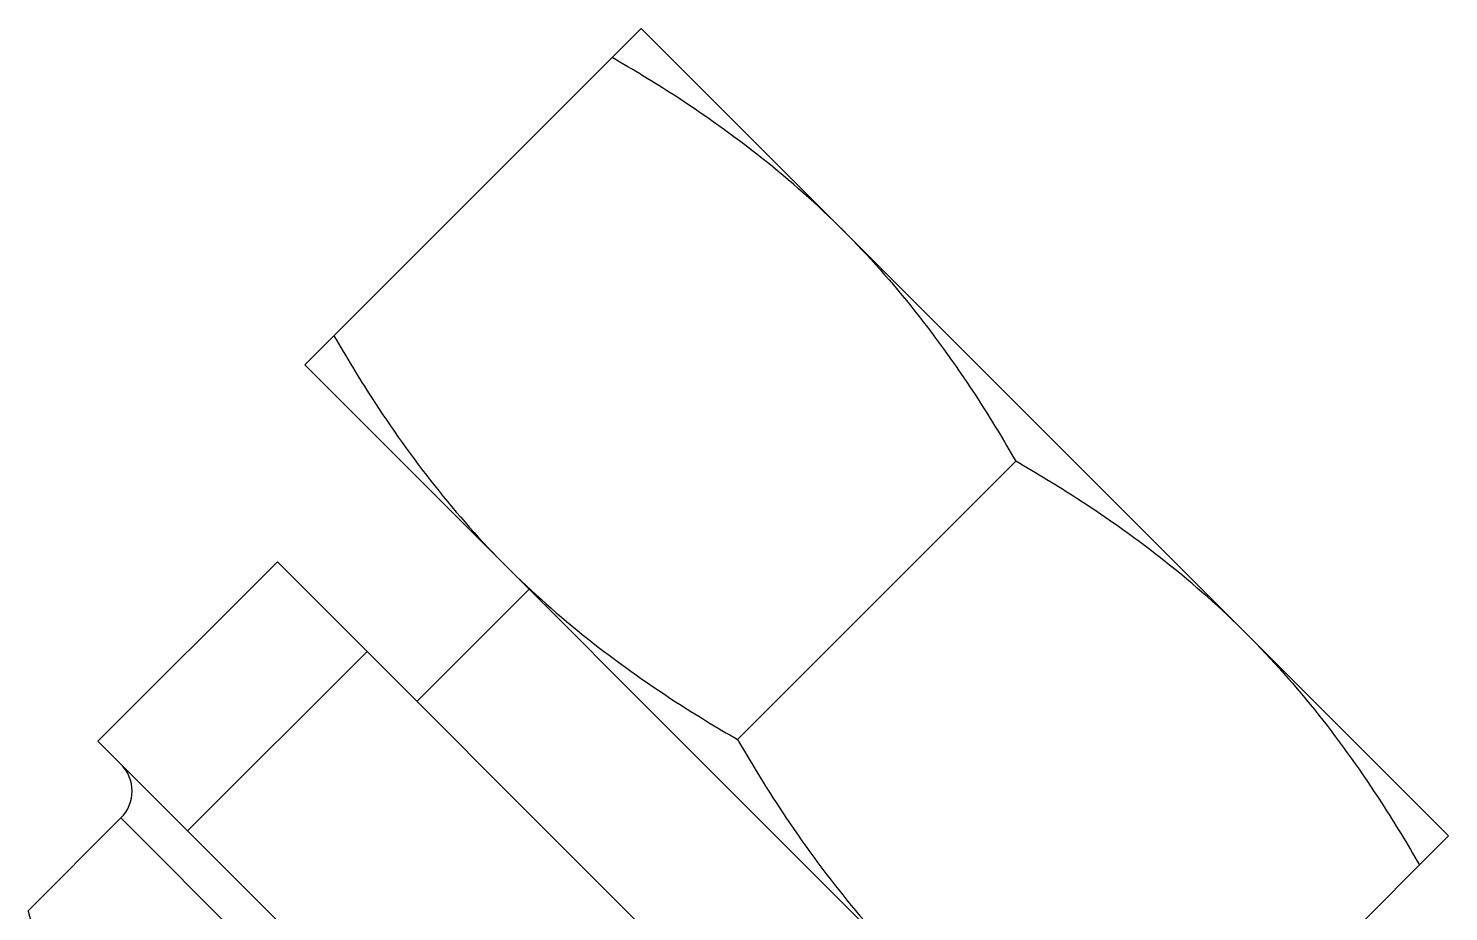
# Model space of a CAD drawing. Extents: x 1031190 to 1725648, y 733081 to 1571294.
# Drawn here: x 1156418.9 to 1156602, y 1236488.2 to 1236602 of the extents above; entities that cross this region are included whole.
import ezdxf

# ---------------------------------------------------------------- set-up
doc = ezdxf.new("R2010")
doc.units = 0
doc.header["$LTSCALE"] = 1000
doc.header["$MEASUREMENT"] = 0

msp = doc.modelspace()

# ---------------------------------------------------------------- linework, layer by layer
for p, q in [((1156497.87, 1236602.04), (1156454.51, 1236558.67)), ((1156497.87, 1236602.04), (1156601.96, 1236497.96)), ((1156454.51, 1236558.67), (1156558.59, 1236454.59)), ((1156546.16, 1236546.24), (1156510.3, 1236510.38)), ((1156450.97, 1236533.3), (1156427.84, 1236510.17)), ((1156533.22, 1236451.05), (1156450.97, 1236533.3)), ((1156483.42, 1236529.76), (1156468.96, 1236515.3)), ((1156462.53, 1236521.73), (1156439.4, 1236498.61)), ((1156510.09, 1236427.92), (1156427.84, 1236510.17)), ((1156418.88, 1236488.35), (1156430.8, 1236500.27)), ((1156500.19, 1236430.88), (1156430.8, 1236500.27)), ((1156601.96, 1236497.96), (1156558.59, 1236454.59)), ((1156418.87, 1236488.2), (1156418.88, 1236488.35)), ((1156420.44, 1236482.38), (1156418.87, 1236488.2))]:
    msp.add_line(p, q)
msp.add_arc((1156427.33, 1236503.74), 4.91, 315, 45)
for points, knots in [([(1156523.89, 1236576.02), (1156517.32, 1236582.59), (1156507.43, 1236590.3), (1156496.82, 1236596.73), (1156494.12, 1236598.28)], [0, 0, 0, 0, 0.748734, 1, 1, 1, 1]), ([(1156523.89, 1236576.02), (1156530.47, 1236569.45), (1156538.17, 1236559.56), (1156544.61, 1236548.95), (1156546.16, 1236546.24)], [0, 0, 0, 0, 0.748734, 1, 1, 1, 1]), ([(1156458.26, 1236562.43), (1156459.82, 1236559.72), (1156466.25, 1236549.11), (1156473.96, 1236539.22), (1156480.53, 1236532.65)], [0, 0, 0, 0, 0.251266, 1, 1, 1, 1]), ([(1156575.94, 1236523.98), (1156569.37, 1236530.55), (1156559.48, 1236538.26), (1156548.86, 1236544.69), (1156546.16, 1236546.24)], [0, 0, 0, 0, 0.748734, 1, 1, 1, 1]), ([(1156480.53, 1236532.65), (1156487.1, 1236526.08), (1156496.99, 1236518.37), (1156507.6, 1236511.94), (1156510.3, 1236510.38)], [0, 0, 0, 0, 0.748734, 1, 1, 1, 1]), ([(1156575.94, 1236523.98), (1156582.51, 1236517.41), (1156590.22, 1236507.52), (1156596.65, 1236496.9), (1156598.2, 1236494.2)], [0, 0, 0, 0, 0.748734, 1, 1, 1, 1]), ([(1156510.3, 1236510.38), (1156511.86, 1236507.68), (1156518.29, 1236497.07), (1156526, 1236487.18), (1156532.57, 1236480.61)], [0, 0, 0, 0, 0.251266, 1, 1, 1, 1])]:
    msp.add_open_spline(points, degree=3, knots=knots)

doc.saveas('drawing.dxf')
